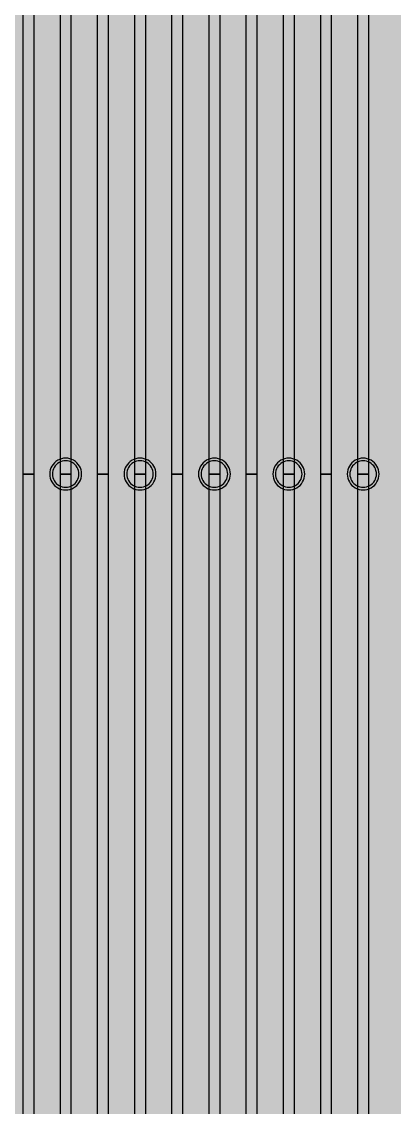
# Model space of a CAD drawing. Header units: metres. Extents: x -7231 to 10969, y -37556 to 1873.
# Drawn here: x -158.8 to -88.6, y -16751.3 to -16546.6 of the extents above; entities that cross this region are included whole.
import ezdxf

# ---------------------------------------------------------------- set-up
doc = ezdxf.new("R2010")
doc.units = ezdxf.units.M
for name, color, linetype in [('Metal1', 4, 'CONTINUOUS'), ('Metal2', 3, 'CONTINUOUS'), ('Polyimide', 7, 'CONTINUOUS')]:
    doc.layers.add(name, color=color, linetype=linetype)

msp = doc.modelspace()

# ---------------------------------------------------------------- hatches: boundary and pattern name
at = {"layer": 'Polyimide'}
msp.add_hatch(color=7, dxfattribs=at).paths.add_polyline_path([(4065.69, -468), (4066.67, -501.99), (4068.51, -535.99), (4071.41, -569.99), (4075.54, -603.99), (4081.04, -637.99), (4088.01, -671.99), (4096.52, -705.98), (4106.62, -739.98), (4118.33, -773.98), (4131.63, -807.98), (4146.49, -841.98), (4162.87, -875.98), (4180.68, -909.97), (4199.83, -943.97), (4220.22, -977.97), (4241.73, -1011.97), (4264.21, -1045.97), (4287.52, -1079.96), (4311.51, -1113.96), (4336.01, -1147.96), (4360.86, -1181.96), (4385.88, -1215.96), (4410.89, -1249.96), (4435.74, -1283.95), (4460.24, -1317.95), (4484.23, -1351.95), (4507.54, -1385.95), (4530.02, -1419.95), (4551.53, -1453.94), (4571.92, -1487.94), (4591.07, -1521.94), (4608.88, -1555.94), (4625.26, -1589.94), (4640.12, -1623.94), (4653.42, -1657.93), (4665.13, -1691.93), (4675.23, -1725.93), (4683.74, -1759.93), (4690.71, -1793.93), (4696.21, -1827.93), (4700.34, -1861.92), (4703.24, -1895.92), (4705.08, -1929.92), (4706.06, -1963.92), (4706.44, -1997.92), (4706.5, -2031.91), (4706.5, -4793.02), (4709.95, -4838.39), (4720.22, -4882.71), (4737.08, -4924.98), (4760.13, -4964.2), (4788.85, -4999.49), (4822.58, -5030.03), (4860.53, -5055.12), (4901.85, -5074.18), (4901.85, -5074.18), (4970.68, -5105.23), (5034.7, -5145.26), (5092.76, -5193.54), (5143.8, -5249.19), (5186.89, -5311.2), (5221.24, -5378.44), (5246.23, -5449.69), (5261.41, -5523.66), (5266.5, -5599), (5261.41, -5674.34), (5246.23, -5748.31), (5221.24, -5819.56), (5186.89, -5886.8), (5143.8, -5948.81), (5092.76, -6004.46), (5034.7, -6052.74), (4970.68, -6092.77), (4901.85, -6123.82), (4860.53, -6142.88), (4822.58, -6167.97), (4788.85, -6198.51), (4760.13, -6233.8), (4737.08, -6273.02), (4720.22, -6315.29), (4709.95, -6359.61), (4706.5, -6404.98), (4706.5, -9221.52), (4709.95, -9266.88), (4720.22, -9311.21), (4737.08, -9353.47), (4760.13, -9392.7), (4788.85, -9427.98), (4822.58, -9458.52), (4860.53, -9483.61), (4901.85, -9502.67), (4970.68, -9533.72), (5034.7, -9573.75), (5092.76, -9622.03), (5143.8, -9677.68), (5186.89, -9739.69), (5221.24, -9806.94), (5246.23, -9878.19), (5261.41, -9952.16), (5266.5, -10027.49), (5261.41, -10102.83), (5246.23, -10176.8), (5221.24, -10248.05), (5186.89, -10315.3), (5143.8, -10377.31), (5092.76, -10432.96), (5034.7, -10481.24), (4970.68, -10521.27), (4901.85, -10552.32), (4860.53, -10571.38), (4822.58, -10596.46), (4788.85, -10627), (4760.13, -10662.29), (4737.08, -10701.52), (4720.22, -10743.78), (4709.95, -10788.1), (4706.5, -10833.47), (4706.5, -13650.01), (4709.95, -13695.38), (4720.22, -13739.7), (4737.08, -13781.96), (4760.13, -13821.19), (4788.85, -13856.48), (4822.58, -13887.02), (4860.53, -13912.11), (4901.85, -13931.17), (4970.68, -13962.22), (5034.7, -14002.25), (5092.76, -14050.53), (5143.8, -14106.18), (5186.89, -14168.19), (5221.24, -14235.43), (5246.23, -14306.68), (5261.41, -14380.65), (5266.5, -14455.99), (5261.41, -14531.33), (5246.23, -14605.29), (5221.24, -14676.55), (5186.89, -14743.79), (5143.8, -14805.8), (5092.76, -14861.45), (5034.7, -14909.73), (4970.68, -14949.76), (4901.85, -14980.81), (4860.53, -14999.87), (4822.58, -15024.96), (4788.85, -15055.5), (4760.13, -15090.79), (4737.08, -15130.01), (4720.22, -15172.27), (4709.95, -15216.6), (4706.5, -15261.97), (4706.5, -15455.99), (4720.95, -15750.04), (4764.14, -16041.26), (4835.68, -16326.84), (4934.86, -16604.04), (5060.74, -16870.18), (5212.09, -17122.7), (5387.47, -17359.17), (5585.18, -17577.31), (5803.32, -17775.02), (6039.79, -17950.4), (6292.31, -18101.75), (6558.45, -18227.63), (6835.65, -18326.81), (7121.23, -18398.34), (7412.45, -18441.54), (7706.5, -18455.99), (9969.01, -18455.99), (10047.42, -18459.84), (10125.08, -18471.36), (10201.23, -18490.44), (10275.15, -18516.89), (10346.12, -18550.45), (10413.46, -18590.81), (10476.52, -18637.58), (10534.69, -18690.3), (10587.41, -18748.47), (10634.18, -18811.53), (10674.54, -18878.87), (10708.11, -18949.84), (10734.56, -19023.76), (10753.63, -19099.92), (10765.15, -19177.58), (10769.01, -19255.99), (10769.01, -20895.8), (10730.24, -20951.41), (10694.6, -21009.08), (10662.21, -21068.63), (10633.17, -21129.89), (10607.55, -21192.66), (10585.45, -21256.74), (10566.93, -21321.96), (10552.05, -21388.09), (10540.84, -21454.95), (10533.35, -21522.33), (10529.6, -21590.02), (10529.6, -21657.81), (10533.35, -21725.5), (10540.84, -21792.87), (10552.05, -21859.73), (10566.93, -21925.87), (10585.45, -21991.08), (10607.55, -22055.17), (10633.17, -22117.94), (10662.21, -22179.19), (10694.6, -22238.74), (10730.24, -22296.41), (10769.01, -22352.03), (10769.01, -32454.24), (10728.74, -32510.49), (10691.72, -32568.92), (10658.05, -32629.35), (10627.85, -32691.58), (10601.2, -32755.42), (10578.21, -32820.67), (10558.93, -32887.1), (10543.44, -32954.52), (10531.77, -33022.71), (10523.97, -33091.44), (10520.07, -33160.51), (10520.07, -33229.69), (10523.97, -33298.75), (10531.77, -33367.49), (10543.44, -33435.67), (10558.93, -33503.09), (10578.21, -33569.53), (10601.2, -33634.77), (10627.85, -33698.61), (10658.05, -33760.85), (10691.72, -33821.28), (10728.74, -33879.71), (10769.01, -33935.96), (10769.01, -36556), (10765.15, -36634.41), (10753.63, -36712.07), (10734.56, -36788.23), (10708.11, -36862.15), (10674.54, -36933.12), (10634.18, -37000.46), (10587.41, -37063.51), (10534.69, -37121.69), (10476.52, -37174.41), (10413.46, -37221.18), (10346.12, -37261.54), (10275.15, -37295.1), (10201.23, -37321.55), (10125.08, -37340.63), (10047.42, -37352.15), (9969.01, -37356), (-6231.01, -37356), (-6309.42, -37352.15), (-6387.08, -37340.63), (-6463.23, -37321.55), (-6537.15, -37295.1), (-6608.12, -37261.54), (-6675.46, -37221.18), (-6738.52, -37174.41), (-6796.69, -37121.69), (-6849.41, -37063.51), (-6896.18, -37000.46), (-6936.54, -36933.12), (-6970.11, -36862.15), (-6996.56, -36788.23), (-7015.63, -36712.07), (-7027.15, -36634.41), (-7031.01, -36556), (-7031.01, -33936), (-6990.74, -33879.75), (-6953.7, -33821.31), (-6920.03, -33760.88), (-6889.82, -33698.64), (-6863.18, -33634.8), (-6840.18, -33569.55), (-6820.9, -33503.11), (-6805.4, -33435.69), (-6793.74, -33367.49), (-6785.94, -33298.75), (-6782.03, -33229.68), (-6782.03, -33160.5), (-6785.94, -33091.43), (-6793.74, -33022.69), (-6805.4, -32954.5), (-6820.9, -32887.07), (-6840.18, -32820.63), (-6863.18, -32755.39), (-6889.82, -32691.54), (-6920.03, -32629.3), (-6953.7, -32568.87), (-6990.74, -32510.43), (-7031.01, -32454.18), (-7031.01, -22364.83), (-6990.74, -22308.58), (-6953.7, -22250.14), (-6920.03, -22189.71), (-6889.82, -22127.47), (-6863.18, -22063.62), (-6840.18, -21998.38), (-6820.9, -21931.94), (-6805.4, -21864.51), (-6793.74, -21796.32), (-6785.94, -21727.58), (-6782.03, -21658.51), (-6782.03, -21589.33), (-6785.94, -21520.26), (-6793.74, -21451.52), (-6805.4, -21383.32), (-6820.9, -21315.9), (-6840.18, -21249.46), (-6863.18, -21184.21), (-6889.82, -21120.37), (-6920.03, -21058.13), (-6953.7, -20997.7), (-6990.74, -20939.26), (-7031.01, -20883.01), (-7031.01, -19255.99), (-7027.15, -19177.58), (-7015.63, -19099.92), (-6996.56, -19023.76), (-6970.11, -18949.84), (-6936.54, -18878.87), (-6896.18, -18811.53), (-6849.41, -18748.47), (-6796.69, -18690.3), (-6738.52, -18637.58), (-6675.46, -18590.81), (-6608.12, -18550.45), (-6537.15, -18516.89), (-6463.23, -18490.44), (-6387.08, -18471.36), (-6309.42, -18459.84), (-6231.01, -18455.99), (-3968.5, -18455.99), (-3674.45, -18441.54), (-3383.23, -18398.34), (-3097.65, -18326.81), (-2820.45, -18227.63), (-2554.31, -18101.75), (-2301.79, -17950.4), (-2065.32, -17775.02), (-1847.18, -17577.31), (-1649.47, -17359.17), (-1474.09, -17122.7), (-1322.74, -16870.18), (-1196.86, -16604.04), (-1097.68, -16326.84), (-1026.14, -16041.26), (-982.95, -15750.04), (-968.5, -15455.99), (-968.5, -15261.97), (-971.95, -15216.6), (-982.22, -15172.27), (-999.08, -15130.01), (-1022.13, -15090.79), (-1050.85, -15055.5), (-1084.58, -15024.96), (-1122.53, -14999.87), (-1163.85, -14980.81), (-1232.68, -14949.76), (-1296.7, -14909.73), (-1354.76, -14861.45), (-1405.8, -14805.8), (-1448.89, -14743.79), (-1483.24, -14676.55), (-1508.23, -14605.29), (-1523.41, -14531.33), (-1528.5, -14455.99), (-1523.41, -14380.65), (-1508.23, -14306.68), (-1483.24, -14235.43), (-1448.89, -14168.19), (-1405.8, -14106.18), (-1354.76, -14050.53), (-1296.7, -14002.25), (-1232.68, -13962.22), (-1163.85, -13931.17), (-1122.53, -13912.11), (-1084.58, -13887.02), (-1050.85, -13856.48), (-1022.13, -13821.19), (-999.08, -13781.96), (-982.22, -13739.7), (-971.95, -13695.38), (-968.5, -13650.01), (-968.5, -12309.64), (-971.95, -12264.27), (-982.22, -12219.94), (-999.08, -12177.68), (-1022.13, -12138.46), (-1050.85, -12103.17), (-1084.58, -12072.63), (-1122.53, -12047.54), (-1163.85, -12028.48), (-1232.68, -11997.43), (-1296.7, -11957.4), (-1354.76, -11909.12), (-1405.8, -11853.47), (-1448.89, -11791.46), (-1483.24, -11724.22), (-1508.23, -11652.96), (-1523.41, -11579), (-1528.5, -11503.66), (-1523.41, -11428.32), (-1508.23, -11354.35), (-1483.24, -11283.1), (-1448.89, -11215.86), (-1405.8, -11153.85), (-1354.76, -11098.2), (-1296.7, -11049.92), (-1232.68, -11009.89), (-1163.85, -10978.84), (-1122.53, -10959.78), (-1084.58, -10934.69), (-1050.85, -10904.15), (-1022.13, -10868.86), (-999.08, -10829.63), (-982.22, -10787.37), (-971.95, -10743.05), (-968.5, -10697.68), (-968.5, -9357.31), (-971.95, -9311.94), (-982.22, -9267.62), (-999.08, -9225.35), (-1022.13, -9186.13), (-1050.85, -9150.84), (-1084.58, -9120.3), (-1122.53, -9095.21), (-1163.85, -9076.15), (-1163.85, -9076.15), (-1232.68, -9045.1), (-1296.7, -9005.07), (-1354.76, -8956.79), (-1405.8, -8901.14), (-1448.89, -8839.13), (-1483.24, -8771.89), (-1508.23, -8700.64), (-1523.41, -8626.67), (-1528.5, -8551.33), (-1523.41, -8475.99), (-1508.23, -8402.02), (-1483.24, -8330.77), (-1448.89, -8263.53), (-1405.8, -8201.52), (-1354.76, -8145.87), (-1296.7, -8097.59), (-1232.68, -8057.56), (-1163.85, -8026.51), (-1163.85, -8026.51), (-1122.53, -8007.45), (-1084.58, -7982.36), (-1050.85, -7951.82), (-1022.13, -7916.53), (-999.08, -7877.31), (-982.22, -7835.04), (-971.95, -7790.72), (-968.5, -7745.35), (-968.5, -6404.98), (-971.95, -6359.61), (-982.22, -6315.29), (-999.08, -6273.02), (-1022.13, -6233.8), (-1050.85, -6198.51), (-1084.58, -6167.97), (-1122.53, -6142.88), (-1163.85, -6123.82), (-1163.85, -6123.82), (-1232.68, -6092.77), (-1296.7, -6052.74), (-1354.76, -6004.46), (-1405.8, -5948.81), (-1448.89, -5886.8), (-1483.24, -5819.56), (-1508.23, -5748.31), (-1523.41, -5674.34), (-1528.5, -5599), (-1523.41, -5523.66), (-1508.23, -5449.69), (-1483.24, -5378.44), (-1448.89, -5311.2), (-1405.8, -5249.19), (-1354.76, -5193.54), (-1296.7, -5145.26), (-1232.68, -5105.23), (-1163.85, -5074.18), (-1163.85, -5074.18), (-1122.53, -5055.12), (-1084.58, -5030.03), (-1050.85, -4999.49), (-1022.13, -4964.2), (-999.08, -4924.98), (-982.22, -4882.71), (-971.95, -4838.39), (-968.5, -4793.02), (-968.5, -2031.91), (-968.44, -1997.92), (-968.06, -1963.92), (-967.05, -1929.92), (-965.18, -1895.92), (-962.22, -1861.92), (-958.01, -1827.93), (-952.41, -1793.93), (-945.31, -1759.93), (-936.64, -1725.93), (-926.35, -1691.93), (-914.43, -1657.93), (-900.88, -1623.94), (-885.74, -1589.94), (-869.05, -1555.94), (-850.91, -1521.94), (-831.4, -1487.94), (-810.63, -1453.94), (-788.72, -1419.95), (-765.82, -1385.95), (-742.07, -1351.95), (-717.63, -1317.95), (-692.67, -1283.95), (-667.36, -1249.96), (-641.88, -1215.96), (-616.39, -1181.96), (-591.08, -1147.96), (-566.12, -1113.96), (-541.68, -1079.96), (-517.93, -1045.97), (-495.03, -1011.97), (-473.12, -977.97), (-452.35, -943.97), (-432.84, -909.97), (-414.7, -875.98), (-398.01, -841.98), (-382.87, -807.98), (-369.32, -773.98), (-357.4, -739.98), (-347.11, -705.98), (-338.44, -671.99), (-331.34, -637.99), (-325.74, -603.99), (-321.53, -569.99), (-318.57, -535.99), (-316.7, -501.99), (-315.69, -468), (-315.31, -434), (-315.25, -400), (-315.25, 401), (-315.25, 451), (-315.25, 1644), (-270.25, 1644), (-270.03, 1637.13), (-269.35, 1630.29), (-268.23, 1623.52), (-266.67, 1616.82), (-264.68, 1610.25), (-262.26, 1603.82), (-259.42, 1597.56), (-256.18, 1591.5), (-252.55, 1585.67), (-248.55, 1580.08), (-244.19, 1574.77), (-239.5, 1569.75), (-234.48, 1565.06), (-229.17, 1560.7), (-223.58, 1556.7), (-217.75, 1553.07), (-211.69, 1549.83), (-205.43, 1546.99), (-199, 1544.57), (-192.43, 1542.58), (-185.73, 1541.02), (-178.96, 1539.9), (-172.12, 1539.22), (-165.25, 1539), (-158.38, 1539.22), (-151.54, 1539.9), (-144.77, 1541.02), (-138.07, 1542.58), (-131.5, 1544.57), (-125.07, 1546.99), (-118.81, 1549.83), (-112.75, 1553.07), (-106.92, 1556.7), (-101.33, 1560.7), (-96.02, 1565.06), (-91, 1569.75), (-86.31, 1574.77), (-81.95, 1580.08), (-77.95, 1585.67), (-74.32, 1591.5), (-71.08, 1597.56), (-68.24, 1603.82), (-65.82, 1610.25), (-63.83, 1616.82), (-62.27, 1623.52), (-61.15, 1630.29), (-60.47, 1637.13), (-60.25, 1644), (1853, 1644), (1853, 1573), (3815.25, 1573), (3815.46, 1579.54), (3816.11, 1586.05), (3817.17, 1592.51), (3818.66, 1598.88), (3820.56, 1605.14), (3822.86, 1611.27), (3825.56, 1617.23), (3828.65, 1623), (3832.1, 1628.56), (3835.91, 1633.88), (3840.07, 1638.93), (3844.54, 1643.71), (3849.32, 1648.18), (3854.37, 1652.34), (3859.69, 1656.15), (3865.25, 1659.6), (3871.02, 1662.69), (3876.98, 1665.39), (3883.11, 1667.69), (3889.37, 1669.59), (3895.74, 1671.08), (3902.2, 1672.14), (3908.71, 1672.79), (3915.25, 1673), (3921.79, 1672.79), (3928.3, 1672.14), (3934.76, 1671.08), (3941.13, 1669.59), (3947.39, 1667.69), (3953.52, 1665.39), (3959.48, 1662.69), (3965.25, 1659.6), (3970.81, 1656.15), (3976.13, 1652.34), (3981.18, 1648.18), (3985.96, 1643.71), (3990.43, 1638.93), (3994.59, 1633.88), (3998.4, 1628.56), (4001.85, 1623), (4004.94, 1617.23), (4007.64, 1611.27), (4009.94, 1605.14), (4011.84, 1598.88), (4013.33, 1592.51), (4014.39, 1586.05), (4015.04, 1579.54), (4015.25, 1573), (4065.25, 1573), (4065.25, 451), (4065.25, 401), (4065.25, -400), (4065.31, -434), (4065.69, -468)])

# ---------------------------------------------------------------- linework, layer by layer
at = {"layer": 'Metal1'}
for points in [[(-156.5, -2032.16), (-156.5, -16631.91), (-158.5, -16631.91), (-158.5, -2031.67)], [(-149.5, -2032.16), (-149.5, -16631.91), (-151.5, -16631.91), (-151.5, -2031.67)], [(-142.5, -2032.16), (-142.5, -16631.91), (-144.5, -16631.91), (-144.5, -2031.67)], [(-135.5, -2032.15), (-135.5, -16631.91), (-137.5, -16631.91), (-137.5, -2031.67)], [(-128.5, -2032.15), (-128.5, -16631.91), (-130.5, -16631.91), (-130.5, -2031.68)], [(-121.5, -2032.15), (-121.5, -16631.91), (-123.5, -16631.91), (-123.5, -2031.68)], [(-114.5, -2032.15), (-114.5, -16631.91), (-116.5, -16631.91), (-116.5, -2031.68)], [(-107.5, -2032.15), (-107.5, -16631.91), (-109.5, -16631.91), (-109.5, -2031.68)], [(-100.5, -2032.15), (-100.5, -16631.91), (-102.5, -16631.91), (-102.5, -2031.68)], [(-93.5, -2032.15), (-93.5, -16631.91), (-95.5, -16631.91), (-95.5, -2031.68)], [(-29.46, -17790.05), (-47.86, -17767.55), (-66.26, -17745.05), (-84.66, -17722.55), (-103.07, -17700.05), (-121.47, -17677.55), (-139.87, -17655.05), (-151.02, -17641.41), (-158.5, -17620.46), (-158.5, -16631.91), (-156.5, -16631.91), (-156.5, -17620.11), (-149.26, -17640.42), (-138.32, -17653.78), (-119.92, -17676.28), (-101.52, -17698.78), (-83.12, -17721.28), (-64.71, -17743.79), (-46.31, -17766.29), (-27.91, -17788.79)], [(-16.35, -17790.05), (-34.63, -17767.55), (-52.9, -17745.05), (-71.18, -17722.55), (-89.45, -17700.05), (-107.73, -17677.55), (-126, -17655.05), (-137.07, -17641.41), (-144.5, -17620.49), (-144.5, -16631.91), (-142.5, -16631.91), (-142.5, -17620.15), (-135.31, -17640.42), (-124.45, -17653.78), (-106.17, -17676.29), (-87.9, -17698.79), (-69.62, -17721.29), (-51.35, -17743.79), (-33.07, -17766.29), (-14.8, -17788.79)], [(-3.24, -17790.05), (-21.39, -17767.55), (-39.54, -17745.05), (-57.69, -17722.55), (-75.83, -17700.04), (-93.98, -17677.54), (-112.13, -17655.04), (-123.13, -17641.41), (-130.5, -17620.52), (-130.5, -16631.91), (-128.5, -16631.91), (-128.5, -17620.18), (-121.35, -17640.42), (-110.57, -17653.79), (-92.43, -17676.29), (-74.28, -17698.79), (-56.13, -17721.29), (-37.98, -17743.79), (-19.83, -17766.29), (-1.69, -17788.79)], [(9.87, -17790.04), (-8.15, -17767.54), (-26.18, -17745.04), (-44.2, -17722.54), (-62.22, -17700.04), (-80.24, -17677.54), (-98.26, -17655.04), (-109.18, -17641.41), (-116.5, -17620.55), (-116.5, -16631.91), (-114.5, -16631.91), (-114.5, -17620.21), (-107.4, -17640.42), (-96.7, -17653.79), (-78.68, -17676.29), (-60.66, -17698.79), (-42.64, -17721.29), (-24.61, -17743.79), (-6.59, -17766.29), (11.43, -17788.79)], [(22.97, -17790.04), (5.08, -17767.54), (-12.81, -17745.04), (-30.71, -17722.54), (-48.6, -17700.04), (-66.5, -17677.54), (-84.39, -17655.04), (-95.23, -17641.4), (-102.5, -17620.58), (-102.5, -16631.91), (-100.5, -16631.91), (-100.5, -17620.25), (-93.45, -17640.43), (-82.82, -17653.79), (-64.93, -17676.29), (-47.04, -17698.79), (-29.14, -17721.29), (-11.25, -17743.8), (6.65, -17766.3), (24.54, -17788.8)]]:
    msp.add_lwpolyline(points, dxfattribs=at)
for points in [[(-147.5, -16631.91), (-147.53, -16631.52), (-147.6, -16631.14), (-147.73, -16630.77), (-147.9, -16630.41), (-148.12, -16630.09), (-148.38, -16629.79), (-148.67, -16629.53), (-149, -16629.32), (-149.35, -16629.14), (-149.72, -16629.02), (-150.11, -16628.94), (-150.5, -16628.91), (-150.89, -16628.94), (-151.28, -16629.02), (-151.65, -16629.14), (-152, -16629.32), (-152.33, -16629.53), (-152.62, -16629.79), (-152.88, -16630.09), (-153.1, -16630.41), (-153.27, -16630.77), (-153.4, -16631.14), (-153.47, -16631.52), (-153.5, -16631.91), (-153.47, -16632.31), (-153.4, -16632.69), (-153.27, -16633.06), (-153.1, -16633.41), (-152.88, -16633.74), (-152.62, -16634.04), (-152.33, -16634.29), (-152, -16634.51), (-151.65, -16634.69), (-151.28, -16634.81), (-150.89, -16634.89), (-150.5, -16634.91), (-150.11, -16634.89), (-149.72, -16634.81), (-149.35, -16634.69), (-149, -16634.51), (-148.67, -16634.29), (-148.38, -16634.04), (-148.12, -16633.74), (-147.9, -16633.41), (-147.73, -16633.06), (-147.6, -16632.69), (-147.53, -16632.31), (-147.5, -16631.91)], [(-133.5, -16631.91), (-133.53, -16631.52), (-133.6, -16631.14), (-133.73, -16630.77), (-133.9, -16630.41), (-134.12, -16630.09), (-134.38, -16629.79), (-134.67, -16629.53), (-135, -16629.32), (-135.35, -16629.14), (-135.72, -16629.02), (-136.11, -16628.94), (-136.5, -16628.91), (-136.89, -16628.94), (-137.28, -16629.02), (-137.65, -16629.14), (-138, -16629.32), (-138.33, -16629.53), (-138.62, -16629.79), (-138.88, -16630.09), (-139.1, -16630.41), (-139.27, -16630.77), (-139.4, -16631.14), (-139.47, -16631.52), (-139.5, -16631.91), (-139.47, -16632.31), (-139.4, -16632.69), (-139.27, -16633.06), (-139.1, -16633.41), (-138.88, -16633.74), (-138.62, -16634.04), (-138.33, -16634.29), (-138, -16634.51), (-137.65, -16634.69), (-137.28, -16634.81), (-136.89, -16634.89), (-136.5, -16634.91), (-136.11, -16634.89), (-135.72, -16634.81), (-135.35, -16634.69), (-135, -16634.51), (-134.67, -16634.29), (-134.38, -16634.04), (-134.12, -16633.74), (-133.9, -16633.41), (-133.73, -16633.06), (-133.6, -16632.69), (-133.53, -16632.31), (-133.5, -16631.91)], [(-119.5, -16631.91), (-119.53, -16631.52), (-119.6, -16631.14), (-119.73, -16630.77), (-119.9, -16630.41), (-120.12, -16630.09), (-120.38, -16629.79), (-120.67, -16629.53), (-121, -16629.32), (-121.35, -16629.14), (-121.72, -16629.02), (-122.11, -16628.94), (-122.5, -16628.91), (-122.89, -16628.94), (-123.28, -16629.02), (-123.65, -16629.14), (-124, -16629.32), (-124.33, -16629.53), (-124.62, -16629.79), (-124.88, -16630.09), (-125.1, -16630.41), (-125.27, -16630.77), (-125.4, -16631.14), (-125.47, -16631.52), (-125.5, -16631.91), (-125.47, -16632.31), (-125.4, -16632.69), (-125.27, -16633.06), (-125.1, -16633.41), (-124.88, -16633.74), (-124.62, -16634.04), (-124.33, -16634.29), (-124, -16634.51), (-123.65, -16634.69), (-123.28, -16634.81), (-122.89, -16634.89), (-122.5, -16634.91), (-122.11, -16634.89), (-121.72, -16634.81), (-121.35, -16634.69), (-121, -16634.51), (-120.67, -16634.29), (-120.38, -16634.04), (-120.12, -16633.74), (-119.9, -16633.41), (-119.73, -16633.06), (-119.6, -16632.69), (-119.53, -16632.31), (-119.5, -16631.91)], [(-105.5, -16631.91), (-105.53, -16631.52), (-105.6, -16631.14), (-105.73, -16630.77), (-105.9, -16630.41), (-106.12, -16630.09), (-106.38, -16629.79), (-106.67, -16629.53), (-107, -16629.32), (-107.35, -16629.14), (-107.72, -16629.02), (-108.11, -16628.94), (-108.5, -16628.91), (-108.89, -16628.94), (-109.28, -16629.02), (-109.65, -16629.14), (-110, -16629.32), (-110.33, -16629.53), (-110.62, -16629.79), (-110.88, -16630.09), (-111.1, -16630.41), (-111.27, -16630.77), (-111.4, -16631.14), (-111.47, -16631.52), (-111.5, -16631.91), (-111.47, -16632.31), (-111.4, -16632.69), (-111.27, -16633.06), (-111.1, -16633.41), (-110.88, -16633.74), (-110.62, -16634.04), (-110.33, -16634.29), (-110, -16634.51), (-109.65, -16634.69), (-109.28, -16634.81), (-108.89, -16634.89), (-108.5, -16634.91), (-108.11, -16634.89), (-107.72, -16634.81), (-107.35, -16634.69), (-107, -16634.51), (-106.67, -16634.29), (-106.38, -16634.04), (-106.12, -16633.74), (-105.9, -16633.41), (-105.73, -16633.06), (-105.6, -16632.69), (-105.53, -16632.31), (-105.5, -16631.91)], [(-91.5, -16631.91), (-91.53, -16631.52), (-91.6, -16631.14), (-91.73, -16630.77), (-91.9, -16630.41), (-92.12, -16630.09), (-92.38, -16629.79), (-92.67, -16629.53), (-93, -16629.32), (-93.35, -16629.14), (-93.72, -16629.02), (-94.11, -16628.94), (-94.5, -16628.91), (-94.89, -16628.94), (-95.28, -16629.02), (-95.65, -16629.14), (-96, -16629.32), (-96.33, -16629.53), (-96.62, -16629.79), (-96.88, -16630.09), (-97.1, -16630.41), (-97.27, -16630.77), (-97.4, -16631.14), (-97.47, -16631.52), (-97.5, -16631.91), (-97.47, -16632.31), (-97.4, -16632.69), (-97.27, -16633.06), (-97.1, -16633.41), (-96.88, -16633.74), (-96.62, -16634.04), (-96.33, -16634.29), (-96, -16634.51), (-95.65, -16634.69), (-95.28, -16634.81), (-94.89, -16634.89), (-94.5, -16634.91), (-94.11, -16634.89), (-93.72, -16634.81), (-93.35, -16634.69), (-93, -16634.51), (-92.67, -16634.29), (-92.38, -16634.04), (-92.12, -16633.74), (-91.9, -16633.41), (-91.73, -16633.06), (-91.6, -16632.69), (-91.53, -16632.31), (-91.5, -16631.91)]]:
    msp.add_lwpolyline(points, close=True, dxfattribs=at)
at = {"layer": 'Metal2'}
for points in [[(-147.5, -16631.91), (-147.53, -16631.52), (-147.6, -16631.14), (-147.73, -16630.77), (-147.9, -16630.41), (-148.12, -16630.09), (-148.38, -16629.79), (-148.67, -16629.53), (-149, -16629.32), (-149.35, -16629.14), (-149.72, -16629.02), (-150.11, -16628.94), (-150.5, -16628.91), (-150.89, -16628.94), (-151.28, -16629.02), (-151.65, -16629.14), (-152, -16629.32), (-152.33, -16629.53), (-152.62, -16629.79), (-152.88, -16630.09), (-153.1, -16630.41), (-153.27, -16630.77), (-153.4, -16631.14), (-153.47, -16631.52), (-153.5, -16631.91), (-153.47, -16632.31), (-153.4, -16632.69), (-153.27, -16633.06), (-153.1, -16633.41), (-152.88, -16633.74), (-152.62, -16634.04), (-152.33, -16634.29), (-152, -16634.51), (-151.65, -16634.69), (-151.28, -16634.81), (-150.89, -16634.89), (-150.5, -16634.91), (-150.11, -16634.89), (-149.72, -16634.81), (-149.35, -16634.69), (-149, -16634.51), (-148.67, -16634.29), (-148.38, -16634.04), (-148.12, -16633.74), (-147.9, -16633.41), (-147.73, -16633.06), (-147.6, -16632.69), (-147.53, -16632.31), (-147.5, -16631.91)], [(-133.5, -16631.91), (-133.53, -16631.52), (-133.6, -16631.14), (-133.73, -16630.77), (-133.9, -16630.41), (-134.12, -16630.09), (-134.38, -16629.79), (-134.67, -16629.53), (-135, -16629.32), (-135.35, -16629.14), (-135.72, -16629.02), (-136.11, -16628.94), (-136.5, -16628.91), (-136.89, -16628.94), (-137.28, -16629.02), (-137.65, -16629.14), (-138, -16629.32), (-138.33, -16629.53), (-138.62, -16629.79), (-138.88, -16630.09), (-139.1, -16630.41), (-139.27, -16630.77), (-139.4, -16631.14), (-139.47, -16631.52), (-139.5, -16631.91), (-139.47, -16632.31), (-139.4, -16632.69), (-139.27, -16633.06), (-139.1, -16633.41), (-138.88, -16633.74), (-138.62, -16634.04), (-138.33, -16634.29), (-138, -16634.51), (-137.65, -16634.69), (-137.28, -16634.81), (-136.89, -16634.89), (-136.5, -16634.91), (-136.11, -16634.89), (-135.72, -16634.81), (-135.35, -16634.69), (-135, -16634.51), (-134.67, -16634.29), (-134.38, -16634.04), (-134.12, -16633.74), (-133.9, -16633.41), (-133.73, -16633.06), (-133.6, -16632.69), (-133.53, -16632.31), (-133.5, -16631.91)], [(-119.5, -16631.91), (-119.53, -16631.52), (-119.6, -16631.14), (-119.73, -16630.77), (-119.9, -16630.41), (-120.12, -16630.09), (-120.38, -16629.79), (-120.67, -16629.53), (-121, -16629.32), (-121.35, -16629.14), (-121.72, -16629.02), (-122.11, -16628.94), (-122.5, -16628.91), (-122.89, -16628.94), (-123.28, -16629.02), (-123.65, -16629.14), (-124, -16629.32), (-124.33, -16629.53), (-124.62, -16629.79), (-124.88, -16630.09), (-125.1, -16630.41), (-125.27, -16630.77), (-125.4, -16631.14), (-125.47, -16631.52), (-125.5, -16631.91), (-125.47, -16632.31), (-125.4, -16632.69), (-125.27, -16633.06), (-125.1, -16633.41), (-124.88, -16633.74), (-124.62, -16634.04), (-124.33, -16634.29), (-124, -16634.51), (-123.65, -16634.69), (-123.28, -16634.81), (-122.89, -16634.89), (-122.5, -16634.91), (-122.11, -16634.89), (-121.72, -16634.81), (-121.35, -16634.69), (-121, -16634.51), (-120.67, -16634.29), (-120.38, -16634.04), (-120.12, -16633.74), (-119.9, -16633.41), (-119.73, -16633.06), (-119.6, -16632.69), (-119.53, -16632.31), (-119.5, -16631.91)], [(-105.5, -16631.91), (-105.53, -16631.52), (-105.6, -16631.14), (-105.73, -16630.77), (-105.9, -16630.41), (-106.12, -16630.09), (-106.38, -16629.79), (-106.67, -16629.53), (-107, -16629.32), (-107.35, -16629.14), (-107.72, -16629.02), (-108.11, -16628.94), (-108.5, -16628.91), (-108.89, -16628.94), (-109.28, -16629.02), (-109.65, -16629.14), (-110, -16629.32), (-110.33, -16629.53), (-110.62, -16629.79), (-110.88, -16630.09), (-111.1, -16630.41), (-111.27, -16630.77), (-111.4, -16631.14), (-111.47, -16631.52), (-111.5, -16631.91), (-111.47, -16632.31), (-111.4, -16632.69), (-111.27, -16633.06), (-111.1, -16633.41), (-110.88, -16633.74), (-110.62, -16634.04), (-110.33, -16634.29), (-110, -16634.51), (-109.65, -16634.69), (-109.28, -16634.81), (-108.89, -16634.89), (-108.5, -16634.91), (-108.11, -16634.89), (-107.72, -16634.81), (-107.35, -16634.69), (-107, -16634.51), (-106.67, -16634.29), (-106.38, -16634.04), (-106.12, -16633.74), (-105.9, -16633.41), (-105.73, -16633.06), (-105.6, -16632.69), (-105.53, -16632.31), (-105.5, -16631.91)], [(-91.5, -16631.91), (-91.53, -16631.52), (-91.6, -16631.14), (-91.73, -16630.77), (-91.9, -16630.41), (-92.12, -16630.09), (-92.38, -16629.79), (-92.67, -16629.53), (-93, -16629.32), (-93.35, -16629.14), (-93.72, -16629.02), (-94.11, -16628.94), (-94.5, -16628.91), (-94.89, -16628.94), (-95.28, -16629.02), (-95.65, -16629.14), (-96, -16629.32), (-96.33, -16629.53), (-96.62, -16629.79), (-96.88, -16630.09), (-97.1, -16630.41), (-97.27, -16630.77), (-97.4, -16631.14), (-97.47, -16631.52), (-97.5, -16631.91), (-97.47, -16632.31), (-97.4, -16632.69), (-97.27, -16633.06), (-97.1, -16633.41), (-96.88, -16633.74), (-96.62, -16634.04), (-96.33, -16634.29), (-96, -16634.51), (-95.65, -16634.69), (-95.28, -16634.81), (-94.89, -16634.89), (-94.5, -16634.91), (-94.11, -16634.89), (-93.72, -16634.81), (-93.35, -16634.69), (-93, -16634.51), (-92.67, -16634.29), (-92.38, -16634.04), (-92.12, -16633.74), (-91.9, -16633.41), (-91.73, -16633.06), (-91.6, -16632.69), (-91.53, -16632.31), (-91.5, -16631.91)]]:
    msp.add_lwpolyline(points, close=True, dxfattribs=at)
for points in [[(-22.9, -17790.05), (-41.24, -17767.55), (-59.58, -17745.05), (-77.92, -17722.55), (-96.26, -17700.05), (-114.6, -17677.55), (-132.94, -17655.05), (-144.05, -17641.41), (-151.5, -17620.48), (-151.5, -16631.91), (-149.5, -16631.91), (-149.5, -17620.13), (-142.28, -17640.42), (-131.39, -17653.78), (-113.05, -17676.28), (-94.71, -17698.78), (-76.37, -17721.29), (-58.03, -17743.79), (-39.69, -17766.29), (-21.35, -17788.79)], [(-9.8, -17790.05), (-28.01, -17767.55), (-46.22, -17745.05), (-64.43, -17722.55), (-82.64, -17700.05), (-100.85, -17677.55), (-119.07, -17655.04), (-130.1, -17641.41), (-137.5, -17620.51), (-137.5, -16631.91), (-135.5, -16631.91), (-135.5, -17620.16), (-128.33, -17640.42), (-117.51, -17653.79), (-99.3, -17676.29), (-81.09, -17698.79), (-62.88, -17721.29), (-44.66, -17743.79), (-26.45, -17766.29), (-8.24, -17788.79)], [(3.31, -17790.05), (-14.77, -17767.55), (-32.86, -17745.04), (-50.94, -17722.54), (-69.03, -17700.04), (-87.11, -17677.54), (-105.19, -17655.04), (-116.15, -17641.41), (-123.5, -17620.54), (-123.5, -16631.91), (-121.5, -16631.91), (-121.5, -17620.2), (-114.38, -17640.42), (-103.64, -17653.79), (-85.55, -17676.29), (-67.47, -17698.79), (-49.38, -17721.29), (-31.3, -17743.79), (-13.21, -17766.29), (4.87, -17788.79)], [(16.42, -17790.04), (-1.54, -17767.54), (-19.49, -17745.04), (-37.45, -17722.54), (-55.41, -17700.04), (-73.37, -17677.54), (-91.32, -17655.04), (-102.2, -17641.41), (-109.5, -17620.57), (-109.5, -16631.91), (-107.5, -16631.91), (-107.5, -17620.23), (-100.43, -17640.42), (-89.76, -17653.79), (-71.8, -17676.29), (-53.85, -17698.79), (-35.89, -17721.29), (-17.93, -17743.79), (0.03, -17766.29), (17.98, -17788.8)], [(29.53, -17790.04), (11.7, -17767.54), (-6.13, -17745.04), (-23.96, -17722.54), (-41.79, -17700.04), (-59.62, -17677.54), (-77.45, -17655.04), (-88.26, -17641.4), (-95.5, -17620.6), (-95.5, -16631.91), (-93.5, -16631.91), (-93.5, -17620.26), (-86.48, -17640.43), (-75.89, -17653.79), (-58.06, -17676.29), (-40.23, -17698.8), (-22.4, -17721.3), (-4.57, -17743.8), (13.27, -17766.3), (31.1, -17788.8)]]:
    msp.add_lwpolyline(points, dxfattribs=at)
at = {"layer": 'Via'}
for points in [[(-148, -16631.91), (-148.02, -16631.59), (-148.09, -16631.27), (-148.19, -16630.96), (-148.33, -16630.66), (-148.52, -16630.39), (-148.73, -16630.15), (-148.98, -16629.93), (-149.25, -16629.75), (-149.54, -16629.6), (-149.85, -16629.5), (-150.17, -16629.44), (-150.5, -16629.41), (-150.83, -16629.44), (-151.15, -16629.5), (-151.46, -16629.6), (-151.75, -16629.75), (-152.02, -16629.93), (-152.27, -16630.15), (-152.48, -16630.39), (-152.67, -16630.66), (-152.81, -16630.96), (-152.91, -16631.27), (-152.98, -16631.59), (-153, -16631.91), (-152.98, -16632.24), (-152.91, -16632.56), (-152.81, -16632.87), (-152.67, -16633.16), (-152.48, -16633.44), (-152.27, -16633.68), (-152.02, -16633.9), (-151.75, -16634.08), (-151.46, -16634.22), (-151.15, -16634.33), (-150.83, -16634.39), (-150.5, -16634.41), (-150.17, -16634.39), (-149.85, -16634.33), (-149.54, -16634.22), (-149.25, -16634.08), (-148.98, -16633.9), (-148.73, -16633.68), (-148.52, -16633.44), (-148.33, -16633.16), (-148.19, -16632.87), (-148.09, -16632.56), (-148.02, -16632.24), (-148, -16631.91)], [(-134, -16631.91), (-134.02, -16631.59), (-134.09, -16631.27), (-134.19, -16630.96), (-134.33, -16630.66), (-134.52, -16630.39), (-134.73, -16630.15), (-134.98, -16629.93), (-135.25, -16629.75), (-135.54, -16629.6), (-135.85, -16629.5), (-136.17, -16629.44), (-136.5, -16629.41), (-136.83, -16629.44), (-137.15, -16629.5), (-137.46, -16629.6), (-137.75, -16629.75), (-138.02, -16629.93), (-138.27, -16630.15), (-138.48, -16630.39), (-138.67, -16630.66), (-138.81, -16630.96), (-138.91, -16631.27), (-138.98, -16631.59), (-139, -16631.91), (-138.98, -16632.24), (-138.91, -16632.56), (-138.81, -16632.87), (-138.67, -16633.16), (-138.48, -16633.44), (-138.27, -16633.68), (-138.02, -16633.9), (-137.75, -16634.08), (-137.46, -16634.22), (-137.15, -16634.33), (-136.83, -16634.39), (-136.5, -16634.41), (-136.17, -16634.39), (-135.85, -16634.33), (-135.54, -16634.22), (-135.25, -16634.08), (-134.98, -16633.9), (-134.73, -16633.68), (-134.52, -16633.44), (-134.33, -16633.16), (-134.19, -16632.87), (-134.09, -16632.56), (-134.02, -16632.24), (-134, -16631.91)], [(-120, -16631.91), (-120.02, -16631.59), (-120.09, -16631.27), (-120.19, -16630.96), (-120.33, -16630.66), (-120.52, -16630.39), (-120.73, -16630.15), (-120.98, -16629.93), (-121.25, -16629.75), (-121.54, -16629.6), (-121.85, -16629.5), (-122.17, -16629.44), (-122.5, -16629.41), (-122.83, -16629.44), (-123.15, -16629.5), (-123.46, -16629.6), (-123.75, -16629.75), (-124.02, -16629.93), (-124.27, -16630.15), (-124.48, -16630.39), (-124.67, -16630.66), (-124.81, -16630.96), (-124.91, -16631.27), (-124.98, -16631.59), (-125, -16631.91), (-124.98, -16632.24), (-124.91, -16632.56), (-124.81, -16632.87), (-124.67, -16633.16), (-124.48, -16633.44), (-124.27, -16633.68), (-124.02, -16633.9), (-123.75, -16634.08), (-123.46, -16634.22), (-123.15, -16634.33), (-122.83, -16634.39), (-122.5, -16634.41), (-122.17, -16634.39), (-121.85, -16634.33), (-121.54, -16634.22), (-121.25, -16634.08), (-120.98, -16633.9), (-120.73, -16633.68), (-120.52, -16633.44), (-120.33, -16633.16), (-120.19, -16632.87), (-120.09, -16632.56), (-120.02, -16632.24), (-120, -16631.91)], [(-106, -16631.91), (-106.02, -16631.59), (-106.09, -16631.27), (-106.19, -16630.96), (-106.33, -16630.66), (-106.52, -16630.39), (-106.73, -16630.15), (-106.98, -16629.93), (-107.25, -16629.75), (-107.54, -16629.6), (-107.85, -16629.5), (-108.17, -16629.44), (-108.5, -16629.41), (-108.83, -16629.44), (-109.15, -16629.5), (-109.46, -16629.6), (-109.75, -16629.75), (-110.02, -16629.93), (-110.27, -16630.15), (-110.48, -16630.39), (-110.67, -16630.66), (-110.81, -16630.96), (-110.91, -16631.27), (-110.98, -16631.59), (-111, -16631.91), (-110.98, -16632.24), (-110.91, -16632.56), (-110.81, -16632.87), (-110.67, -16633.16), (-110.48, -16633.44), (-110.27, -16633.68), (-110.02, -16633.9), (-109.75, -16634.08), (-109.46, -16634.22), (-109.15, -16634.33), (-108.83, -16634.39), (-108.5, -16634.41), (-108.17, -16634.39), (-107.85, -16634.33), (-107.54, -16634.22), (-107.25, -16634.08), (-106.98, -16633.9), (-106.73, -16633.68), (-106.52, -16633.44), (-106.33, -16633.16), (-106.19, -16632.87), (-106.09, -16632.56), (-106.02, -16632.24), (-106, -16631.91)], [(-92, -16631.91), (-92.02, -16631.59), (-92.09, -16631.27), (-92.19, -16630.96), (-92.33, -16630.66), (-92.52, -16630.39), (-92.73, -16630.15), (-92.98, -16629.93), (-93.25, -16629.75), (-93.54, -16629.6), (-93.85, -16629.5), (-94.17, -16629.44), (-94.5, -16629.41), (-94.83, -16629.44), (-95.15, -16629.5), (-95.46, -16629.6), (-95.75, -16629.75), (-96.02, -16629.93), (-96.27, -16630.15), (-96.48, -16630.39), (-96.67, -16630.66), (-96.81, -16630.96), (-96.91, -16631.27), (-96.98, -16631.59), (-97, -16631.91), (-96.98, -16632.24), (-96.91, -16632.56), (-96.81, -16632.87), (-96.67, -16633.16), (-96.48, -16633.44), (-96.27, -16633.68), (-96.02, -16633.9), (-95.75, -16634.08), (-95.46, -16634.22), (-95.15, -16634.33), (-94.83, -16634.39), (-94.5, -16634.41), (-94.17, -16634.39), (-93.85, -16634.33), (-93.54, -16634.22), (-93.25, -16634.08), (-92.98, -16633.9), (-92.73, -16633.68), (-92.52, -16633.44), (-92.33, -16633.16), (-92.19, -16632.87), (-92.09, -16632.56), (-92.02, -16632.24), (-92, -16631.91)]]:
    msp.add_lwpolyline(points, close=True, dxfattribs=at)

doc.saveas('drawing.dxf')
